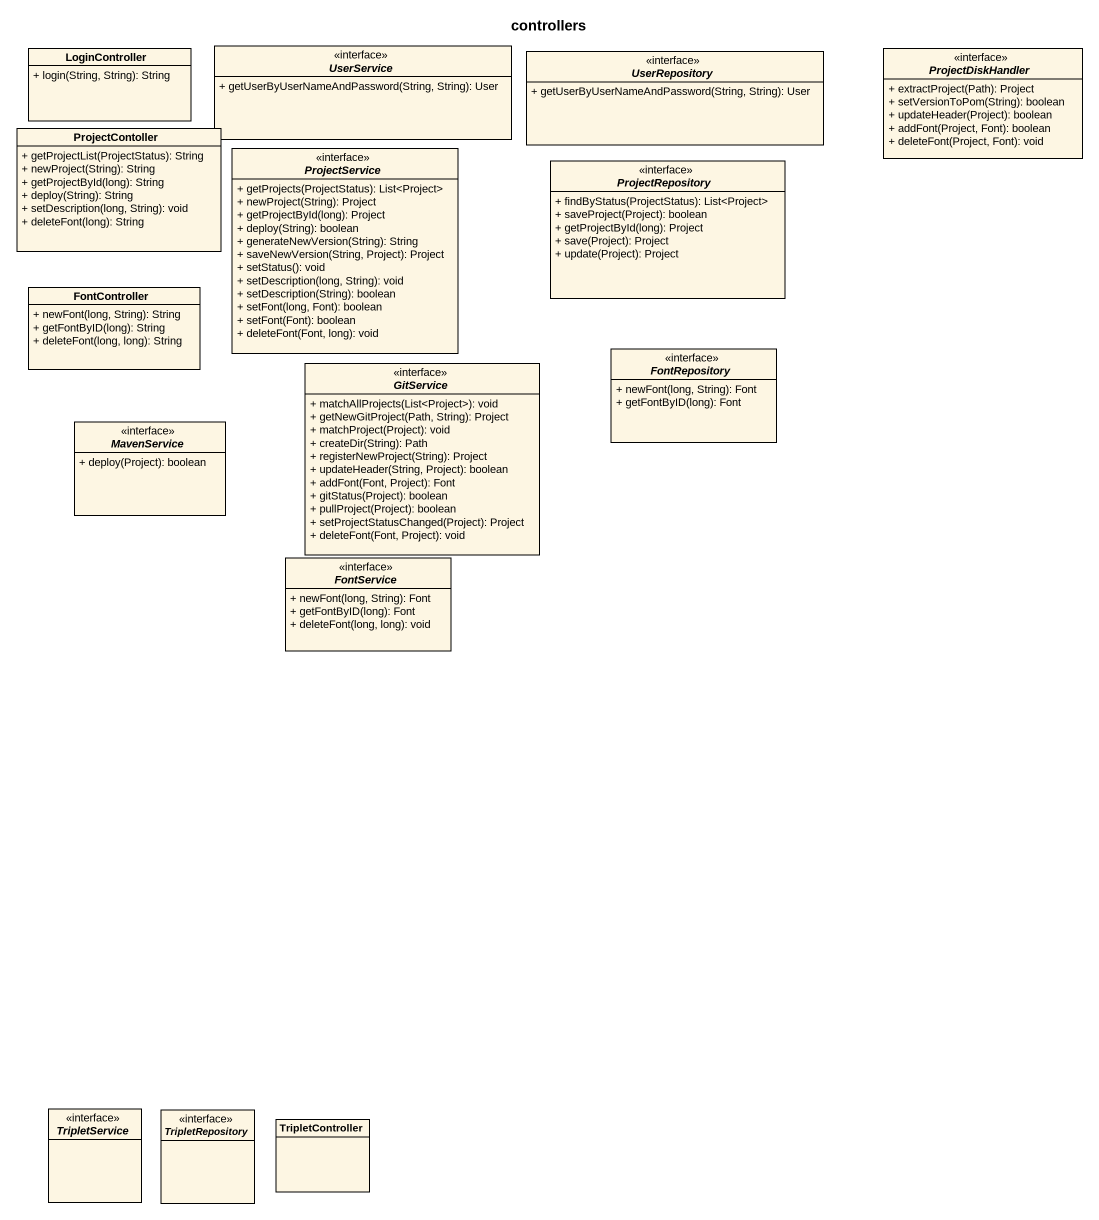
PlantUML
@startuml
title controllers
hide circle
hide empty members
skinparam classAttributeIconSize 0
class LoginController {
  + login(String, String): String
}
interface UserService <<interface>> {
  + getUserByUserNameAndPassword(String, String): User
}
interface UserRepository <<interface>> {
  + getUserByUserNameAndPassword(String, String): User
}
interface ProjectDiskHandler <<interface>> {
  + extractProject(Path): Project
  + setVersionToPom(String): boolean
  + updateHeader(Project): boolean
  + addFont(Project, Font): boolean
  + deleteFont(Project, Font): void
}
class ProjectContoller {
  + getProjectList(ProjectStatus): String
  + newProject(String): String
  + getProjectById(long): String
  + deploy(String): String
  + setDescription(long, String): void
  + deleteFont(long): String
}
interface ProjectService <<interface>> {
  + getProjects(ProjectStatus): List<Project>
  + newProject(String): Project
  + getProjectById(long): Project
  + deploy(String): boolean
  + generateNewVersion(String): String
  + saveNewVersion(String, Project): Project
  + setStatus(): void
  + setDescription(long, String): void
  + setDescription(String): boolean
  + setFont(long, Font): boolean
  + setFont(Font): boolean
  + deleteFont(Font, long): void
}
interface ProjectRepository <<interface>> {
  + findByStatus(ProjectStatus): List<Project>
  + saveProject(Project): boolean
  + getProjectById(long): Project
  + save(Project): Project
  + update(Project): Project
}
class FontController {
  + newFont(long, String): String
  + getFontByID(long): String
  + deleteFont(long, long): String
}
interface GitService <<interface>> {
  + matchAllProjects(List<Project>): void
  + getNewGitProject(Path, String): Project
  + matchProject(Project): void
  + createDir(String): Path
  + registerNewProject(String): Project
  + updateHeader(String, Project): boolean
  + addFont(Font, Project): Font
  + gitStatus(Project): boolean
  + pullProject(Project): boolean
  + setProjectStatusChanged(Project): Project
  + deleteFont(Font, Project): void
}
interface FontRepository <<interface>> {
  + newFont(long, String): Font
  + getFontByID(long): Font
}
interface MavenService <<interface>> {
  + deploy(Project): boolean
}
interface FontService <<interface>> {
  + newFont(long, String): Font
  + getFontByID(long): Font
  + deleteFont(long, long): void
}
interface TripletService <<interface>>
interface TripletRepository <<interface>>
class TripletController
@enduml
